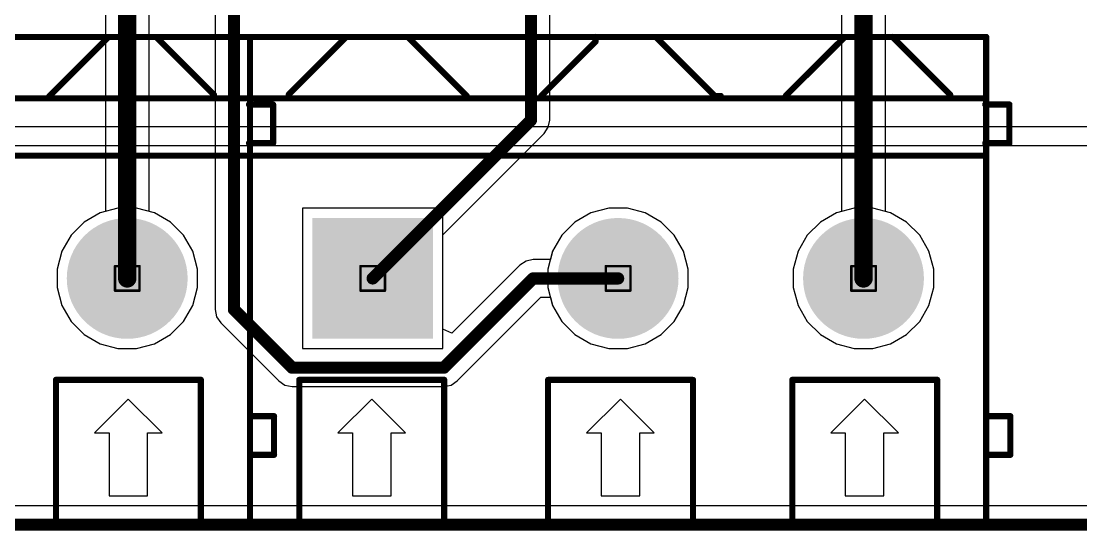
# Model space of a CAD drawing. Header units: inches. Extents: x -11 to 5428, y 0 to 5423.
# Drawn here: x 101.28 to 123.21, y -0.13 to 10.42 of the extents above; entities that cross this region are included whole.
import ezdxf

# ---------------------------------------------------------------- set-up
doc = ezdxf.new("R2010")
doc.units = ezdxf.units.IN
for name, color, linetype in [('Board Outline', 216, 'Continuous'), ('Bottom Layer', 5, 'Continuous'), ('Bottom Solder', 6, 'Continuous'), ('Drill Drawing', 1, 'Continuous'), ('GND', 16, 'Continuous'), ('Multi-Layer', 9, 'Continuous'), ('Pad Holes', 156, 'Continuous'), ('PWR', 76, 'Continuous'), ('Top Layer', 1, 'Continuous'), ('Top Overlay', 2, 'Continuous'), ('Top Solder', 216, 'Continuous')]:
    doc.layers.add(name, color=color, linetype=linetype)

# ---------------------------------------------------------------- blocks, each defined once
blk = doc.blocks.new('DB128L_5_08_3P_GN_S_543')
at = {"layer": 'Bottom Layer'}
blk.add_hatch(color=5, dxfattribs=at).paths.add_polyline_path([(-1.2, 1.2), (1.2, 1.2), (1.2, -1.2), (-1.2, -1.2)])
h = blk.add_hatch(color=5, dxfattribs=at)
edge = h.paths.add_edge_path()
edge.add_arc((5.08, 0), 1.2, 0, 360)
h = blk.add_hatch(color=5, dxfattribs=at)
edge = h.paths.add_edge_path()
edge.add_arc((10.16, 0), 1.2, 0, 360)
at = {"layer": 'Bottom Solder'}
blk.add_hatch(color=6, dxfattribs=at).paths.add_polyline_path([(-1.251, 1.251), (1.251, 1.251), (1.251, -1.251), (-1.251, -1.251)])
h = blk.add_hatch(color=6, dxfattribs=at)
edge = h.paths.add_edge_path()
edge.add_arc((5.08, 0), 1.251, 0, 360)
h = blk.add_hatch(color=6, dxfattribs=at)
edge = h.paths.add_edge_path()
edge.add_arc((10.16, 0), 1.251, 0, 360)
at = {"layer": 'GND'}
blk.add_hatch(color=16, dxfattribs=at).paths.add_polyline_path([(-1.2, 1.2), (1.2, 1.2), (1.2, -1.2), (-1.2, -1.2)])
h = blk.add_hatch(color=16, dxfattribs=at)
edge = h.paths.add_edge_path()
edge.add_arc((5.08, 0), 1.2, 0, 360)
h = blk.add_hatch(color=16, dxfattribs=at)
edge = h.paths.add_edge_path()
edge.add_arc((10.16, 0), 1.2, 0, 360)
at = {"layer": 'Multi-Layer'}
blk.add_hatch(color=9, dxfattribs=at).paths.add_polyline_path([(-1.2, 1.2), (1.2, 1.2), (1.2, -1.2), (-1.2, -1.2)])
h = blk.add_hatch(color=9, dxfattribs=at)
edge = h.paths.add_edge_path()
edge.add_arc((5.08, 0), 1.2, 0, 360)
h = blk.add_hatch(color=9, dxfattribs=at)
edge = h.paths.add_edge_path()
edge.add_arc((10.16, 0), 1.2, 0, 360)
at = {"layer": 'Pad Holes'}
h = blk.add_hatch(color=7, dxfattribs=at)
edge = h.paths.add_edge_path()
edge.add_arc((0, 0), 0.8, 0, 360)
h = blk.add_hatch(color=7, dxfattribs=at)
edge = h.paths.add_edge_path()
edge.add_arc((5.08, 0), 0.8, 0, 360)
h = blk.add_hatch(color=7, dxfattribs=at)
edge = h.paths.add_edge_path()
edge.add_arc((10.16, 0), 0.8, 0, 360)
at = {"layer": 'PWR'}
blk.add_hatch(color=76, dxfattribs=at).paths.add_polyline_path([(-1.2, 1.2), (1.2, 1.2), (1.2, -1.2), (-1.2, -1.2)])
h = blk.add_hatch(color=76, dxfattribs=at)
edge = h.paths.add_edge_path()
edge.add_arc((5.08, 0), 1.2, 0, 360)
h = blk.add_hatch(color=76, dxfattribs=at)
edge = h.paths.add_edge_path()
edge.add_arc((10.16, 0), 1.2, 0, 360)
at = {"layer": 'Top Layer'}
blk.add_hatch(color=1, dxfattribs=at).paths.add_polyline_path([(-1.2, 1.2), (1.2, 1.2), (1.2, -1.2), (-1.2, -1.2)])
h = blk.add_hatch(color=1, dxfattribs=at)
edge = h.paths.add_edge_path()
edge.add_arc((5.08, 0), 1.2, 0, 360)
h = blk.add_hatch(color=1, dxfattribs=at)
edge = h.paths.add_edge_path()
edge.add_arc((10.16, 0), 1.2, 0, 360)
at = {"layer": 'Top Solder'}
blk.add_hatch(color=216, dxfattribs=at).paths.add_polyline_path([(-1.251, 1.251), (1.251, 1.251), (1.251, -1.251), (-1.251, -1.251)])
h = blk.add_hatch(color=216, dxfattribs=at)
edge = h.paths.add_edge_path()
edge.add_arc((5.08, 0), 1.251, 0, 360)
h = blk.add_hatch(color=216, dxfattribs=at)
edge = h.paths.add_edge_path()
edge.add_arc((10.16, 0), 1.251, 0, 360)
at = {"layer": 'Top Overlay'}
for p, q in [((-0.02, -2.5), (-0.72, -3.2)), ((0.68, -3.2), (-0.02, -2.5)), ((-0.02, -2.5), (-0.02, -2.5)), ((5.128, -2.5), (4.428, -3.2)), ((5.828, -3.2), (5.128, -2.5)), ((5.128, -2.5), (5.128, -2.5)), ((10.183, -2.5), (9.483, -3.2)), ((10.883, -3.2), (10.183, -2.5)), ((10.183, -2.5), (10.183, -2.5)), ((-0.72, -3.2), (-0.42, -3.2)), ((-0.42, -3.2), (-0.42, -4.5)), ((0.38, -4.5), (0.38, -3.2)), ((0.38, -3.2), (0.68, -3.2)), ((4.428, -3.2), (4.728, -3.2)), ((4.728, -3.2), (4.728, -4.5)), ((5.528, -4.5), (5.528, -3.2)), ((5.528, -3.2), (5.828, -3.2)), ((9.483, -3.2), (9.783, -3.2)), ((9.783, -3.2), (9.783, -4.5)), ((10.583, -4.5), (10.583, -3.2)), ((10.583, -3.2), (10.883, -3.2)), ((-0.42, -4.5), (0.38, -4.5)), ((4.728, -4.5), (5.528, -4.5)), ((9.783, -4.5), (10.583, -4.5))]:
    blk.add_line(p, q, dxfattribs=at)
for points in [[(-2.54, -5.1, 0.127, 0.127, 0), (-2.54, 5, 0.127, 0.127, 0)], [(-2.54, 5, 0.127, 0.127, 0), (12.7, 5, 0.127, 0.127, 0)], [(-1.737, 3.806, 0.127, 0.127, 0), (-0.543, 5, 0.127, 0.127, 0)], [(0.625, 5, 0.127, 0.127, 0), (0.724, 5, 0.127, 0.127, 0)], [(0.724, 5, 0.127, 0.127, 0), (1.946, 3.778, 0.127, 0.127, 0)], [(4.613, 4.902, 0.127, 0.127, 0), (4.613, 5, 0.127, 0.127, 0)], [(5.858, 5, 0.127, 0.127, 0), (7.08, 3.778, 0.127, 0.127, 0)], [(8.55, 3.778, 0.127, 0.127, 0), (9.769, 4.997, 0.127, 0.127, 0)], [(9.769, 4.997, 0.127, 0.127, 0), (9.769, 5, 0.127, 0.127, 0)], [(10.76, 5, 0.127, 0.127, 0), (11.954, 3.806, 0.127, 0.127, 0)], [(12.7, -5.1, 0.127, 0.127, 0), (12.7, 5, 0.127, 0.127, 0)], [(3.49, 3.778, 0.127, 0.127, 0), (4.613, 4.902, 0.127, 0.127, 0)], [(-2.45, 3.729, 0.127, 0.127, 0), (12.61, 3.729, 0.127, 0.127, 0)], [(-1.737, 3.778, 0.127, 0.127, 0), (-1.737, 3.806, 0.127, 0.127, 0)], [(7.08, 3.778, 0.127, 0.127, 0), (7.204, 3.778, 0.127, 0.127, 0)], [(11.954, 3.778, 0.127, 0.127, 0), (11.954, 3.806, 0.127, 0.127, 0)], [(12.68, 3.6, 0.127, 0.127, 0), (13.18, 3.6, 0.127, 0.127, 0)], [(13.18, 2.8, 0.127, 0.127, 0), (13.18, 3.6, 0.127, 0.127, 0)], [(12.68, 2.8, 0.127, 0.127, 0), (13.18, 2.8, 0.127, 0.127, 0)], [(-2.45, 2.54, 0.127, 0.127, 0), (12.61, 2.54, 0.127, 0.127, 0)], [(-1.519, -2.1, 0.127, 0.127, 0), (1.481, -2.1, 0.127, 0.127, 0)], [(-1.519, -5.1, 0.127, 0.127, 0), (-1.519, -2.1, 0.127, 0.127, 0)], [(1.481, -5.1, 0.127, 0.127, 0), (1.481, -2.1, 0.127, 0.127, 0)], [(3.631, -2.101, 0.127, 0.127, 0), (6.63, -2.101, 0.127, 0.127, 0)], [(3.631, -5.1, 0.127, 0.127, 0), (3.631, -2.101, 0.127, 0.127, 0)], [(6.63, -5.1, 0.127, 0.127, 0), (6.63, -2.101, 0.127, 0.127, 0)], [(8.685, -2.1, 0.127, 0.127, 0), (11.685, -2.1, 0.127, 0.127, 0)], [(8.685, -5.1, 0.127, 0.127, 0), (8.685, -2.1, 0.127, 0.127, 0)], [(11.685, -5.1, 0.127, 0.127, 0), (11.685, -2.1, 0.127, 0.127, 0)], [(12.7, -2.853, 0.127, 0.127, 0), (13.2, -2.853, 0.127, 0.127, 0)], [(13.2, -3.653, 0.127, 0.127, 0), (13.2, -2.853, 0.127, 0.127, 0)], [(12.7, -3.653, 0.127, 0.127, 0), (13.2, -3.653, 0.127, 0.127, 0)], [(-2.54, -5.1, 0.127, 0.127, 0), (12.7, -5.1, 0.127, 0.127, 0)]]:
    blk.add_lwpolyline(points, format="xyseb", dxfattribs=at)
for points in [[(-2.572, 5, 0.0635, 0.0635, 1), (-2.508, 5, 0.0635, 0.0635, 1)], [(-2.572, 5, 0.0635, 0.0635, 1), (-2.508, 5, 0.0635, 0.0635, 1)], [(-0.575, 5, 0.0635, 0.0635, 1), (-0.511, 5, 0.0635, 0.0635, 1)], [(0.594, 5, 0.0635, 0.0635, 1), (0.657, 5, 0.0635, 0.0635, 1)], [(0.693, 5, 0.0635, 0.0635, 1), (0.756, 5, 0.0635, 0.0635, 1)], [(0.693, 5, 0.0635, 0.0635, 1), (0.756, 5, 0.0635, 0.0635, 1)], [(4.581, 5, 0.0635, 0.0635, 1), (4.645, 5, 0.0635, 0.0635, 1)], [(5.826, 5, 0.0635, 0.0635, 1), (5.89, 5, 0.0635, 0.0635, 1)], [(9.738, 5, 0.0635, 0.0635, 1), (9.801, 5, 0.0635, 0.0635, 1)], [(9.738, 4.997, 0.0635, 0.0635, 1), (9.801, 4.997, 0.0635, 0.0635, 1)], [(9.738, 4.997, 0.0635, 0.0635, 1), (9.801, 4.997, 0.0635, 0.0635, 1)], [(10.728, 5, 0.0635, 0.0635, 1), (10.792, 5, 0.0635, 0.0635, 1)], [(12.668, 5, 0.0635, 0.0635, 1), (12.732, 5, 0.0635, 0.0635, 1)], [(12.668, 5, 0.0635, 0.0635, 1), (12.732, 5, 0.0635, 0.0635, 1)], [(4.581, 4.902, 0.0635, 0.0635, 1), (4.645, 4.902, 0.0635, 0.0635, 1)], [(4.581, 4.902, 0.0635, 0.0635, 1), (4.645, 4.902, 0.0635, 0.0635, 1)], [(-2.482, 3.729, 0.0635, 0.0635, 1), (-2.418, 3.729, 0.0635, 0.0635, 1)], [(-1.769, 3.806, 0.0635, 0.0635, 1), (-1.705, 3.806, 0.0635, 0.0635, 1)], [(-1.769, 3.806, 0.0635, 0.0635, 1), (-1.705, 3.806, 0.0635, 0.0635, 1)], [(-1.769, 3.778, 0.0635, 0.0635, 1), (-1.705, 3.778, 0.0635, 0.0635, 1)], [(1.914, 3.778, 0.0635, 0.0635, 1), (1.978, 3.778, 0.0635, 0.0635, 1)], [(3.458, 3.778, 0.0635, 0.0635, 1), (3.521, 3.778, 0.0635, 0.0635, 1)], [(7.048, 3.778, 0.0635, 0.0635, 1), (7.111, 3.778, 0.0635, 0.0635, 1)], [(7.048, 3.778, 0.0635, 0.0635, 1), (7.111, 3.778, 0.0635, 0.0635, 1)], [(7.172, 3.778, 0.0635, 0.0635, 1), (7.236, 3.778, 0.0635, 0.0635, 1)], [(8.518, 3.778, 0.0635, 0.0635, 1), (8.582, 3.778, 0.0635, 0.0635, 1)], [(11.922, 3.806, 0.0635, 0.0635, 1), (11.986, 3.806, 0.0635, 0.0635, 1)], [(11.922, 3.806, 0.0635, 0.0635, 1), (11.986, 3.806, 0.0635, 0.0635, 1)], [(11.922, 3.778, 0.0635, 0.0635, 1), (11.986, 3.778, 0.0635, 0.0635, 1)], [(12.578, 3.729, 0.0635, 0.0635, 1), (12.642, 3.729, 0.0635, 0.0635, 1)], [(12.648, 3.6, 0.0635, 0.0635, 1), (12.712, 3.6, 0.0635, 0.0635, 1)], [(13.148, 3.6, 0.0635, 0.0635, 1), (13.212, 3.6, 0.0635, 0.0635, 1)], [(13.148, 3.6, 0.0635, 0.0635, 1), (13.212, 3.6, 0.0635, 0.0635, 1)], [(12.648, 2.8, 0.0635, 0.0635, 1), (12.712, 2.8, 0.0635, 0.0635, 1)], [(13.148, 2.8, 0.0635, 0.0635, 1), (13.212, 2.8, 0.0635, 0.0635, 1)], [(13.148, 2.8, 0.0635, 0.0635, 1), (13.212, 2.8, 0.0635, 0.0635, 1)], [(-2.482, 2.54, 0.0635, 0.0635, 1), (-2.418, 2.54, 0.0635, 0.0635, 1)], [(12.578, 2.54, 0.0635, 0.0635, 1), (12.642, 2.54, 0.0635, 0.0635, 1)], [(-1.551, -2.1, 0.0635, 0.0635, 1), (-1.487, -2.1, 0.0635, 0.0635, 1)], [(-1.551, -2.1, 0.0635, 0.0635, 1), (-1.487, -2.1, 0.0635, 0.0635, 1)], [(1.449, -2.1, 0.0635, 0.0635, 1), (1.513, -2.1, 0.0635, 0.0635, 1)], [(1.449, -2.1, 0.0635, 0.0635, 1), (1.513, -2.1, 0.0635, 0.0635, 1)], [(3.599, -2.101, 0.0635, 0.0635, 1), (3.662, -2.101, 0.0635, 0.0635, 1)], [(3.599, -2.101, 0.0635, 0.0635, 1), (3.662, -2.101, 0.0635, 0.0635, 1)], [(6.599, -2.101, 0.0635, 0.0635, 1), (6.662, -2.101, 0.0635, 0.0635, 1)], [(6.599, -2.101, 0.0635, 0.0635, 1), (6.662, -2.101, 0.0635, 0.0635, 1)], [(8.654, -2.1, 0.0635, 0.0635, 1), (8.717, -2.1, 0.0635, 0.0635, 1)], [(8.654, -2.1, 0.0635, 0.0635, 1), (8.717, -2.1, 0.0635, 0.0635, 1)], [(11.653, -2.1, 0.0635, 0.0635, 1), (11.717, -2.1, 0.0635, 0.0635, 1)], [(11.653, -2.1, 0.0635, 0.0635, 1), (11.717, -2.1, 0.0635, 0.0635, 1)], [(12.668, -2.853, 0.0635, 0.0635, 1), (12.732, -2.853, 0.0635, 0.0635, 1)], [(13.168, -2.853, 0.0635, 0.0635, 1), (13.232, -2.853, 0.0635, 0.0635, 1)], [(13.168, -2.853, 0.0635, 0.0635, 1), (13.232, -2.853, 0.0635, 0.0635, 1)], [(12.668, -3.653, 0.0635, 0.0635, 1), (12.732, -3.653, 0.0635, 0.0635, 1)], [(13.168, -3.653, 0.0635, 0.0635, 1), (13.232, -3.653, 0.0635, 0.0635, 1)], [(13.168, -3.653, 0.0635, 0.0635, 1), (13.232, -3.653, 0.0635, 0.0635, 1)], [(-2.572, -5.1, 0.0635, 0.0635, 1), (-2.508, -5.1, 0.0635, 0.0635, 1)], [(-2.572, -5.1, 0.0635, 0.0635, 1), (-2.508, -5.1, 0.0635, 0.0635, 1)], [(-1.551, -5.1, 0.0635, 0.0635, 1), (-1.487, -5.1, 0.0635, 0.0635, 1)], [(1.449, -5.1, 0.0635, 0.0635, 1), (1.513, -5.1, 0.0635, 0.0635, 1)], [(3.599, -5.1, 0.0635, 0.0635, 1), (3.662, -5.1, 0.0635, 0.0635, 1)], [(6.599, -5.1, 0.0635, 0.0635, 1), (6.662, -5.1, 0.0635, 0.0635, 1)], [(8.654, -5.1, 0.0635, 0.0635, 1), (8.717, -5.1, 0.0635, 0.0635, 1)], [(11.653, -5.1, 0.0635, 0.0635, 1), (11.717, -5.1, 0.0635, 0.0635, 1)], [(12.668, -5.1, 0.0635, 0.0635, 1), (12.732, -5.1, 0.0635, 0.0635, 1)], [(12.668, -5.1, 0.0635, 0.0635, 1), (12.732, -5.1, 0.0635, 0.0635, 1)]]:
    blk.add_lwpolyline(points, format="xyseb", close=True, dxfattribs=at)
blk = doc.blocks.new('DB128L_5_08_3P_GN_S_546')
at = {"layer": 'Bottom Layer'}
blk.add_hatch(color=5, dxfattribs=at).paths.add_polyline_path([(-1.2, 1.2), (1.2, 1.2), (1.2, -1.2), (-1.2, -1.2)])
h = blk.add_hatch(color=5, dxfattribs=at)
edge = h.paths.add_edge_path()
edge.add_arc((5.08, 0), 1.2, 0, 360)
h = blk.add_hatch(color=5, dxfattribs=at)
edge = h.paths.add_edge_path()
edge.add_arc((10.16, 0), 1.2, 0, 360)
at = {"layer": 'Bottom Solder'}
blk.add_hatch(color=6, dxfattribs=at).paths.add_polyline_path([(-1.251, 1.251), (1.251, 1.251), (1.251, -1.251), (-1.251, -1.251)])
h = blk.add_hatch(color=6, dxfattribs=at)
edge = h.paths.add_edge_path()
edge.add_arc((5.08, 0), 1.251, 0, 360)
h = blk.add_hatch(color=6, dxfattribs=at)
edge = h.paths.add_edge_path()
edge.add_arc((10.16, 0), 1.251, 0, 360)
at = {"layer": 'GND'}
blk.add_hatch(color=16, dxfattribs=at).paths.add_polyline_path([(-1.2, 1.2), (1.2, 1.2), (1.2, -1.2), (-1.2, -1.2)])
h = blk.add_hatch(color=16, dxfattribs=at)
edge = h.paths.add_edge_path()
edge.add_arc((5.08, 0), 1.2, 0, 360)
h = blk.add_hatch(color=16, dxfattribs=at)
edge = h.paths.add_edge_path()
edge.add_arc((10.16, 0), 1.2, 0, 360)
at = {"layer": 'Multi-Layer'}
blk.add_hatch(color=9, dxfattribs=at).paths.add_polyline_path([(-1.2, 1.2), (1.2, 1.2), (1.2, -1.2), (-1.2, -1.2)])
h = blk.add_hatch(color=9, dxfattribs=at)
edge = h.paths.add_edge_path()
edge.add_arc((5.08, 0), 1.2, 0, 360)
h = blk.add_hatch(color=9, dxfattribs=at)
edge = h.paths.add_edge_path()
edge.add_arc((10.16, 0), 1.2, 0, 360)
at = {"layer": 'Pad Holes'}
h = blk.add_hatch(color=7, dxfattribs=at)
edge = h.paths.add_edge_path()
edge.add_arc((0, 0), 0.8, 0, 360)
h = blk.add_hatch(color=7, dxfattribs=at)
edge = h.paths.add_edge_path()
edge.add_arc((5.08, 0), 0.8, 0, 360)
h = blk.add_hatch(color=7, dxfattribs=at)
edge = h.paths.add_edge_path()
edge.add_arc((10.16, 0), 0.8, 0, 360)
at = {"layer": 'PWR'}
blk.add_hatch(color=76, dxfattribs=at).paths.add_polyline_path([(-1.2, 1.2), (1.2, 1.2), (1.2, -1.2), (-1.2, -1.2)])
h = blk.add_hatch(color=76, dxfattribs=at)
edge = h.paths.add_edge_path()
edge.add_arc((5.08, 0), 1.2, 0, 360)
h = blk.add_hatch(color=76, dxfattribs=at)
edge = h.paths.add_edge_path()
edge.add_arc((10.16, 0), 1.2, 0, 360)
at = {"layer": 'Top Layer'}
blk.add_hatch(color=1, dxfattribs=at).paths.add_polyline_path([(-1.2, 1.2), (1.2, 1.2), (1.2, -1.2), (-1.2, -1.2)])
h = blk.add_hatch(color=1, dxfattribs=at)
edge = h.paths.add_edge_path()
edge.add_arc((5.08, 0), 1.2, 0, 360)
h = blk.add_hatch(color=1, dxfattribs=at)
edge = h.paths.add_edge_path()
edge.add_arc((10.16, 0), 1.2, 0, 360)
at = {"layer": 'Top Solder'}
blk.add_hatch(color=216, dxfattribs=at).paths.add_polyline_path([(-1.251, 1.251), (1.251, 1.251), (1.251, -1.251), (-1.251, -1.251)])
h = blk.add_hatch(color=216, dxfattribs=at)
edge = h.paths.add_edge_path()
edge.add_arc((5.08, 0), 1.251, 0, 360)
h = blk.add_hatch(color=216, dxfattribs=at)
edge = h.paths.add_edge_path()
edge.add_arc((10.16, 0), 1.251, 0, 360)
at = {"layer": 'Top Overlay'}
for p, q in [((-0.02, -2.5), (-0.72, -3.2)), ((0.68, -3.2), (-0.02, -2.5)), ((-0.02, -2.5), (-0.02, -2.5)), ((5.128, -2.5), (4.428, -3.2)), ((5.828, -3.2), (5.128, -2.5)), ((5.128, -2.5), (5.128, -2.5)), ((10.183, -2.5), (9.483, -3.2)), ((10.883, -3.2), (10.183, -2.5)), ((10.183, -2.5), (10.183, -2.5)), ((-0.72, -3.2), (-0.42, -3.2)), ((-0.42, -3.2), (-0.42, -4.5)), ((0.38, -4.5), (0.38, -3.2)), ((0.38, -3.2), (0.68, -3.2)), ((4.428, -3.2), (4.728, -3.2)), ((4.728, -3.2), (4.728, -4.5)), ((5.528, -4.5), (5.528, -3.2)), ((5.528, -3.2), (5.828, -3.2)), ((9.483, -3.2), (9.783, -3.2)), ((9.783, -3.2), (9.783, -4.5)), ((10.583, -4.5), (10.583, -3.2)), ((10.583, -3.2), (10.883, -3.2)), ((-0.42, -4.5), (0.38, -4.5)), ((4.728, -4.5), (5.528, -4.5)), ((9.783, -4.5), (10.583, -4.5))]:
    blk.add_line(p, q, dxfattribs=at)
for points in [[(-2.54, 5, 0.127, 0.127, 0), (12.7, 5, 0.127, 0.127, 0)], [(-2.54, -5.1, 0.127, 0.127, 0), (-2.54, 5, 0.127, 0.127, 0)], [(-1.737, 3.806, 0.127, 0.127, 0), (-0.543, 5, 0.127, 0.127, 0)], [(0.625, 5, 0.127, 0.127, 0), (0.724, 5, 0.127, 0.127, 0)], [(0.724, 5, 0.127, 0.127, 0), (1.946, 3.778, 0.127, 0.127, 0)], [(4.613, 4.902, 0.127, 0.127, 0), (4.613, 5, 0.127, 0.127, 0)], [(5.858, 5, 0.127, 0.127, 0), (7.08, 3.778, 0.127, 0.127, 0)], [(8.55, 3.778, 0.127, 0.127, 0), (9.769, 4.997, 0.127, 0.127, 0)], [(9.769, 4.997, 0.127, 0.127, 0), (9.769, 5, 0.127, 0.127, 0)], [(10.76, 5, 0.127, 0.127, 0), (11.954, 3.806, 0.127, 0.127, 0)], [(12.7, -5.1, 0.127, 0.127, 0), (12.7, 5, 0.127, 0.127, 0)], [(3.49, 3.778, 0.127, 0.127, 0), (4.613, 4.902, 0.127, 0.127, 0)], [(-2.45, 3.729, 0.127, 0.127, 0), (12.61, 3.729, 0.127, 0.127, 0)], [(-1.737, 3.778, 0.127, 0.127, 0), (-1.737, 3.806, 0.127, 0.127, 0)], [(7.08, 3.778, 0.127, 0.127, 0), (7.204, 3.778, 0.127, 0.127, 0)], [(11.954, 3.778, 0.127, 0.127, 0), (11.954, 3.806, 0.127, 0.127, 0)], [(12.68, 3.6, 0.127, 0.127, 0), (13.18, 3.6, 0.127, 0.127, 0)], [(13.18, 2.8, 0.127, 0.127, 0), (13.18, 3.6, 0.127, 0.127, 0)], [(12.68, 2.8, 0.127, 0.127, 0), (13.18, 2.8, 0.127, 0.127, 0)], [(-2.45, 2.54, 0.127, 0.127, 0), (12.61, 2.54, 0.127, 0.127, 0)], [(-1.519, -5.1, 0.127, 0.127, 0), (-1.519, -2.1, 0.127, 0.127, 0)], [(-1.519, -2.1, 0.127, 0.127, 0), (1.481, -2.1, 0.127, 0.127, 0)], [(1.481, -5.1, 0.127, 0.127, 0), (1.481, -2.1, 0.127, 0.127, 0)], [(3.631, -5.1, 0.127, 0.127, 0), (3.631, -2.101, 0.127, 0.127, 0)], [(3.631, -2.101, 0.127, 0.127, 0), (6.63, -2.101, 0.127, 0.127, 0)], [(6.63, -5.1, 0.127, 0.127, 0), (6.63, -2.101, 0.127, 0.127, 0)], [(8.685, -5.1, 0.127, 0.127, 0), (8.685, -2.1, 0.127, 0.127, 0)], [(8.685, -2.1, 0.127, 0.127, 0), (11.685, -2.1, 0.127, 0.127, 0)], [(11.685, -5.1, 0.127, 0.127, 0), (11.685, -2.1, 0.127, 0.127, 0)], [(12.7, -2.853, 0.127, 0.127, 0), (13.2, -2.853, 0.127, 0.127, 0)], [(13.2, -3.653, 0.127, 0.127, 0), (13.2, -2.853, 0.127, 0.127, 0)], [(12.7, -3.653, 0.127, 0.127, 0), (13.2, -3.653, 0.127, 0.127, 0)], [(-2.54, -5.1, 0.127, 0.127, 0), (12.7, -5.1, 0.127, 0.127, 0)]]:
    blk.add_lwpolyline(points, format="xyseb", dxfattribs=at)
for points in [[(-2.572, 5, 0.0635, 0.0635, 1), (-2.508, 5, 0.0635, 0.0635, 1)], [(-2.572, 5, 0.0635, 0.0635, 1), (-2.508, 5, 0.0635, 0.0635, 1)], [(-0.575, 5, 0.0635, 0.0635, 1), (-0.511, 5, 0.0635, 0.0635, 1)], [(0.594, 5, 0.0635, 0.0635, 1), (0.657, 5, 0.0635, 0.0635, 1)], [(0.693, 5, 0.0635, 0.0635, 1), (0.756, 5, 0.0635, 0.0635, 1)], [(0.693, 5, 0.0635, 0.0635, 1), (0.756, 5, 0.0635, 0.0635, 1)], [(4.581, 5, 0.0635, 0.0635, 1), (4.645, 5, 0.0635, 0.0635, 1)], [(5.826, 5, 0.0635, 0.0635, 1), (5.89, 5, 0.0635, 0.0635, 1)], [(9.738, 5, 0.0635, 0.0635, 1), (9.801, 5, 0.0635, 0.0635, 1)], [(9.738, 4.997, 0.0635, 0.0635, 1), (9.801, 4.997, 0.0635, 0.0635, 1)], [(9.738, 4.997, 0.0635, 0.0635, 1), (9.801, 4.997, 0.0635, 0.0635, 1)], [(10.728, 5, 0.0635, 0.0635, 1), (10.792, 5, 0.0635, 0.0635, 1)], [(12.668, 5, 0.0635, 0.0635, 1), (12.732, 5, 0.0635, 0.0635, 1)], [(12.668, 5, 0.0635, 0.0635, 1), (12.732, 5, 0.0635, 0.0635, 1)], [(4.581, 4.902, 0.0635, 0.0635, 1), (4.645, 4.902, 0.0635, 0.0635, 1)], [(4.581, 4.902, 0.0635, 0.0635, 1), (4.645, 4.902, 0.0635, 0.0635, 1)], [(-2.482, 3.729, 0.0635, 0.0635, 1), (-2.418, 3.729, 0.0635, 0.0635, 1)], [(-1.769, 3.806, 0.0635, 0.0635, 1), (-1.705, 3.806, 0.0635, 0.0635, 1)], [(-1.769, 3.806, 0.0635, 0.0635, 1), (-1.705, 3.806, 0.0635, 0.0635, 1)], [(-1.769, 3.778, 0.0635, 0.0635, 1), (-1.705, 3.778, 0.0635, 0.0635, 1)], [(1.914, 3.778, 0.0635, 0.0635, 1), (1.978, 3.778, 0.0635, 0.0635, 1)], [(3.458, 3.778, 0.0635, 0.0635, 1), (3.521, 3.778, 0.0635, 0.0635, 1)], [(7.048, 3.778, 0.0635, 0.0635, 1), (7.111, 3.778, 0.0635, 0.0635, 1)], [(7.048, 3.778, 0.0635, 0.0635, 1), (7.111, 3.778, 0.0635, 0.0635, 1)], [(7.172, 3.778, 0.0635, 0.0635, 1), (7.236, 3.778, 0.0635, 0.0635, 1)], [(8.518, 3.778, 0.0635, 0.0635, 1), (8.582, 3.778, 0.0635, 0.0635, 1)], [(11.922, 3.806, 0.0635, 0.0635, 1), (11.986, 3.806, 0.0635, 0.0635, 1)], [(11.922, 3.806, 0.0635, 0.0635, 1), (11.986, 3.806, 0.0635, 0.0635, 1)], [(11.922, 3.778, 0.0635, 0.0635, 1), (11.986, 3.778, 0.0635, 0.0635, 1)], [(12.578, 3.729, 0.0635, 0.0635, 1), (12.642, 3.729, 0.0635, 0.0635, 1)], [(12.648, 3.6, 0.0635, 0.0635, 1), (12.712, 3.6, 0.0635, 0.0635, 1)], [(13.148, 3.6, 0.0635, 0.0635, 1), (13.212, 3.6, 0.0635, 0.0635, 1)], [(13.148, 3.6, 0.0635, 0.0635, 1), (13.212, 3.6, 0.0635, 0.0635, 1)], [(12.648, 2.8, 0.0635, 0.0635, 1), (12.712, 2.8, 0.0635, 0.0635, 1)], [(13.148, 2.8, 0.0635, 0.0635, 1), (13.212, 2.8, 0.0635, 0.0635, 1)], [(13.148, 2.8, 0.0635, 0.0635, 1), (13.212, 2.8, 0.0635, 0.0635, 1)], [(-2.482, 2.54, 0.0635, 0.0635, 1), (-2.418, 2.54, 0.0635, 0.0635, 1)], [(12.578, 2.54, 0.0635, 0.0635, 1), (12.642, 2.54, 0.0635, 0.0635, 1)], [(-1.551, -2.1, 0.0635, 0.0635, 1), (-1.487, -2.1, 0.0635, 0.0635, 1)], [(-1.551, -2.1, 0.0635, 0.0635, 1), (-1.487, -2.1, 0.0635, 0.0635, 1)], [(1.449, -2.1, 0.0635, 0.0635, 1), (1.513, -2.1, 0.0635, 0.0635, 1)], [(1.449, -2.1, 0.0635, 0.0635, 1), (1.513, -2.1, 0.0635, 0.0635, 1)], [(3.599, -2.101, 0.0635, 0.0635, 1), (3.662, -2.101, 0.0635, 0.0635, 1)], [(3.599, -2.101, 0.0635, 0.0635, 1), (3.662, -2.101, 0.0635, 0.0635, 1)], [(6.599, -2.101, 0.0635, 0.0635, 1), (6.662, -2.101, 0.0635, 0.0635, 1)], [(6.599, -2.101, 0.0635, 0.0635, 1), (6.662, -2.101, 0.0635, 0.0635, 1)], [(8.654, -2.1, 0.0635, 0.0635, 1), (8.717, -2.1, 0.0635, 0.0635, 1)], [(8.654, -2.1, 0.0635, 0.0635, 1), (8.717, -2.1, 0.0635, 0.0635, 1)], [(11.653, -2.1, 0.0635, 0.0635, 1), (11.717, -2.1, 0.0635, 0.0635, 1)], [(11.653, -2.1, 0.0635, 0.0635, 1), (11.717, -2.1, 0.0635, 0.0635, 1)], [(12.668, -2.853, 0.0635, 0.0635, 1), (12.732, -2.853, 0.0635, 0.0635, 1)], [(13.168, -2.853, 0.0635, 0.0635, 1), (13.232, -2.853, 0.0635, 0.0635, 1)], [(13.168, -2.853, 0.0635, 0.0635, 1), (13.232, -2.853, 0.0635, 0.0635, 1)], [(12.668, -3.653, 0.0635, 0.0635, 1), (12.732, -3.653, 0.0635, 0.0635, 1)], [(13.168, -3.653, 0.0635, 0.0635, 1), (13.232, -3.653, 0.0635, 0.0635, 1)], [(13.168, -3.653, 0.0635, 0.0635, 1), (13.232, -3.653, 0.0635, 0.0635, 1)], [(-2.572, -5.1, 0.0635, 0.0635, 1), (-2.508, -5.1, 0.0635, 0.0635, 1)], [(-2.572, -5.1, 0.0635, 0.0635, 1), (-2.508, -5.1, 0.0635, 0.0635, 1)], [(-1.551, -5.1, 0.0635, 0.0635, 1), (-1.487, -5.1, 0.0635, 0.0635, 1)], [(1.449, -5.1, 0.0635, 0.0635, 1), (1.513, -5.1, 0.0635, 0.0635, 1)], [(3.599, -5.1, 0.0635, 0.0635, 1), (3.662, -5.1, 0.0635, 0.0635, 1)], [(6.599, -5.1, 0.0635, 0.0635, 1), (6.662, -5.1, 0.0635, 0.0635, 1)], [(8.654, -5.1, 0.0635, 0.0635, 1), (8.717, -5.1, 0.0635, 0.0635, 1)], [(11.653, -5.1, 0.0635, 0.0635, 1), (11.717, -5.1, 0.0635, 0.0635, 1)], [(12.668, -5.1, 0.0635, 0.0635, 1), (12.732, -5.1, 0.0635, 0.0635, 1)], [(12.668, -5.1, 0.0635, 0.0635, 1), (12.732, -5.1, 0.0635, 0.0635, 1)]]:
    blk.add_lwpolyline(points, format="xyseb", close=True, dxfattribs=at)

msp = doc.modelspace()

# ---------------------------------------------------------------- linework, layer by layer
at = {"layer": 'Board Outline'}
msp.add_lwpolyline([(0, 0, 0.254, 0.254, 0), (344, 0, 0.254, 0.254, 0)], format="xyseb", dxfattribs=at)
at = {"layer": 'Bottom Layer'}
for p, q in [((102.911, 6.454), (102.58, 6.263)), ((103.281, 6.553), (102.911, 6.454)), ((103.664, 6.553), (103.281, 6.553)), ((104.034, 6.454), (103.664, 6.553)), ((104.365, 6.263), (104.034, 6.454)), ((110.006, 6.553), (107.099, 6.553)), ((107.099, 6.553), (107.099, 3.645)), ((110.006, 3.645), (110.006, 6.553)), ((113.071, 6.454), (112.74, 6.263)), ((113.441, 6.553), (113.071, 6.454)), ((113.824, 6.553), (113.441, 6.553)), ((114.194, 6.454), (113.824, 6.553)), ((114.525, 6.263), (114.194, 6.454)), ((118.151, 6.454), (117.82, 6.263)), ((118.521, 6.553), (118.151, 6.454)), ((118.904, 6.553), (118.521, 6.553)), ((119.274, 6.454), (118.904, 6.553)), ((119.605, 6.263), (119.274, 6.454)), ((102.58, 6.263), (102.309, 5.992)), ((104.636, 5.992), (104.365, 6.263)), ((112.74, 6.263), (112.469, 5.992)), ((114.796, 5.992), (114.525, 6.263)), ((117.82, 6.263), (117.549, 5.992)), ((119.876, 5.992), (119.605, 6.263)), ((102.309, 5.992), (102.118, 5.66)), ((104.827, 5.66), (104.636, 5.992)), ((112.469, 5.992), (112.278, 5.66)), ((114.987, 5.66), (114.796, 5.992)), ((117.549, 5.992), (117.358, 5.66)), ((120.067, 5.66), (119.876, 5.992)), ((102.118, 5.66), (102.019, 5.291)), ((104.926, 5.291), (104.827, 5.66)), ((112.278, 5.66), (112.179, 5.291)), ((115.086, 5.291), (114.987, 5.66)), ((117.358, 5.66), (117.259, 5.291)), ((120.166, 5.291), (120.067, 5.66)), ((102.019, 5.291), (102.019, 4.908)), ((104.926, 4.908), (104.926, 5.291)), ((112.179, 5.291), (112.179, 4.908)), ((115.086, 4.908), (115.086, 5.291)), ((117.259, 5.291), (117.259, 4.908)), ((120.166, 4.908), (120.166, 5.291)), ((102.019, 4.908), (102.118, 4.538)), ((104.827, 4.538), (104.926, 4.908)), ((112.179, 4.908), (112.278, 4.538)), ((114.987, 4.538), (115.086, 4.908)), ((117.259, 4.908), (117.358, 4.538)), ((120.067, 4.538), (120.166, 4.908)), ((102.118, 4.538), (102.309, 4.206)), ((104.636, 4.206), (104.827, 4.538)), ((112.278, 4.538), (112.469, 4.206)), ((114.796, 4.206), (114.987, 4.538)), ((117.358, 4.538), (117.549, 4.206)), ((119.876, 4.206), (120.067, 4.538)), ((102.309, 4.206), (102.58, 3.936)), ((104.365, 3.936), (104.636, 4.206)), ((112.469, 4.206), (112.74, 3.936)), ((114.525, 3.936), (114.796, 4.206)), ((117.549, 4.206), (117.82, 3.936)), ((119.605, 3.936), (119.876, 4.206)), ((102.58, 3.936), (102.911, 3.744)), ((102.911, 3.744), (103.281, 3.645)), ((103.664, 3.645), (104.034, 3.744)), ((104.034, 3.744), (104.365, 3.936)), ((112.74, 3.936), (113.071, 3.744)), ((113.071, 3.744), (113.441, 3.645)), ((113.824, 3.645), (114.194, 3.744)), ((114.194, 3.744), (114.525, 3.936)), ((117.82, 3.936), (118.151, 3.744)), ((118.151, 3.744), (118.521, 3.645)), ((118.904, 3.645), (119.274, 3.744)), ((119.274, 3.744), (119.605, 3.936)), ((103.281, 3.645), (103.664, 3.645)), ((107.099, 3.645), (110.006, 3.645)), ((113.441, 3.645), (113.824, 3.645)), ((118.521, 3.645), (118.904, 3.645)), ((185.233, 0.388), (9.715, 0.388))]:
    msp.add_line(p, q, dxfattribs=at)
at = {"layer": 'Drill Drawing'}
for points in [[(103.219, 5.353, 0.0508, 0.0508, 0), (103.727, 5.353, 0.0508, 0.0508, 0)], [(103.219, 4.845, 0.0508, 0.0508, 0), (103.219, 5.353, 0.0508, 0.0508, 0)], [(103.727, 4.845, 0.0508, 0.0508, 0), (103.727, 5.353, 0.0508, 0.0508, 0)], [(108.299, 5.353, 0.0508, 0.0508, 0), (108.807, 5.353, 0.0508, 0.0508, 0)], [(108.299, 4.845, 0.0508, 0.0508, 0), (108.299, 5.353, 0.0508, 0.0508, 0)], [(108.807, 4.845, 0.0508, 0.0508, 0), (108.807, 5.353, 0.0508, 0.0508, 0)], [(113.379, 5.353, 0.0508, 0.0508, 0), (113.887, 5.353, 0.0508, 0.0508, 0)], [(113.379, 4.845, 0.0508, 0.0508, 0), (113.379, 5.353, 0.0508, 0.0508, 0)], [(113.887, 4.845, 0.0508, 0.0508, 0), (113.887, 5.353, 0.0508, 0.0508, 0)], [(118.459, 5.353, 0.0508, 0.0508, 0), (118.967, 5.353, 0.0508, 0.0508, 0)], [(118.459, 4.845, 0.0508, 0.0508, 0), (118.459, 5.353, 0.0508, 0.0508, 0)], [(118.967, 4.845, 0.0508, 0.0508, 0), (118.967, 5.353, 0.0508, 0.0508, 0)], [(103.219, 4.845, 0.0508, 0.0508, 0), (103.727, 4.845, 0.0508, 0.0508, 0)], [(108.299, 4.845, 0.0508, 0.0508, 0), (108.807, 4.845, 0.0508, 0.0508, 0)], [(113.379, 4.845, 0.0508, 0.0508, 0), (113.887, 4.845, 0.0508, 0.0508, 0)], [(118.459, 4.845, 0.0508, 0.0508, 0), (118.967, 4.845, 0.0508, 0.0508, 0)]]:
    msp.add_lwpolyline(points, format="xyseb", dxfattribs=at)
for points in [[(103.206, 5.353, 0.0254, 0.0254, 1), (103.231, 5.353, 0.0254, 0.0254, 1)], [(103.206, 5.353, 0.0254, 0.0254, 1), (103.231, 5.353, 0.0254, 0.0254, 1)], [(103.714, 5.353, 0.0254, 0.0254, 1), (103.739, 5.353, 0.0254, 0.0254, 1)], [(103.714, 5.353, 0.0254, 0.0254, 1), (103.739, 5.353, 0.0254, 0.0254, 1)], [(108.286, 5.353, 0.0254, 0.0254, 1), (108.311, 5.353, 0.0254, 0.0254, 1)], [(108.286, 5.353, 0.0254, 0.0254, 1), (108.311, 5.353, 0.0254, 0.0254, 1)], [(108.794, 5.353, 0.0254, 0.0254, 1), (108.819, 5.353, 0.0254, 0.0254, 1)], [(108.794, 5.353, 0.0254, 0.0254, 1), (108.819, 5.353, 0.0254, 0.0254, 1)], [(113.366, 5.353, 0.0254, 0.0254, 1), (113.391, 5.353, 0.0254, 0.0254, 1)], [(113.366, 5.353, 0.0254, 0.0254, 1), (113.391, 5.353, 0.0254, 0.0254, 1)], [(113.874, 5.353, 0.0254, 0.0254, 1), (113.899, 5.353, 0.0254, 0.0254, 1)], [(113.874, 5.353, 0.0254, 0.0254, 1), (113.899, 5.353, 0.0254, 0.0254, 1)], [(118.446, 5.353, 0.0254, 0.0254, 1), (118.471, 5.353, 0.0254, 0.0254, 1)], [(118.446, 5.353, 0.0254, 0.0254, 1), (118.471, 5.353, 0.0254, 0.0254, 1)], [(118.954, 5.353, 0.0254, 0.0254, 1), (118.979, 5.353, 0.0254, 0.0254, 1)], [(118.954, 5.353, 0.0254, 0.0254, 1), (118.979, 5.353, 0.0254, 0.0254, 1)], [(103.206, 4.845, 0.0254, 0.0254, 1), (103.231, 4.845, 0.0254, 0.0254, 1)], [(103.206, 4.845, 0.0254, 0.0254, 1), (103.231, 4.845, 0.0254, 0.0254, 1)], [(103.714, 4.845, 0.0254, 0.0254, 1), (103.739, 4.845, 0.0254, 0.0254, 1)], [(103.714, 4.845, 0.0254, 0.0254, 1), (103.739, 4.845, 0.0254, 0.0254, 1)], [(108.286, 4.845, 0.0254, 0.0254, 1), (108.311, 4.845, 0.0254, 0.0254, 1)], [(108.286, 4.845, 0.0254, 0.0254, 1), (108.311, 4.845, 0.0254, 0.0254, 1)], [(108.794, 4.845, 0.0254, 0.0254, 1), (108.819, 4.845, 0.0254, 0.0254, 1)], [(108.794, 4.845, 0.0254, 0.0254, 1), (108.819, 4.845, 0.0254, 0.0254, 1)], [(113.366, 4.845, 0.0254, 0.0254, 1), (113.391, 4.845, 0.0254, 0.0254, 1)], [(113.366, 4.845, 0.0254, 0.0254, 1), (113.391, 4.845, 0.0254, 0.0254, 1)], [(113.874, 4.845, 0.0254, 0.0254, 1), (113.899, 4.845, 0.0254, 0.0254, 1)], [(113.874, 4.845, 0.0254, 0.0254, 1), (113.899, 4.845, 0.0254, 0.0254, 1)], [(118.446, 4.845, 0.0254, 0.0254, 1), (118.471, 4.845, 0.0254, 0.0254, 1)], [(118.446, 4.845, 0.0254, 0.0254, 1), (118.471, 4.845, 0.0254, 0.0254, 1)], [(118.954, 4.845, 0.0254, 0.0254, 1), (118.979, 4.845, 0.0254, 0.0254, 1)], [(118.954, 4.845, 0.0254, 0.0254, 1), (118.979, 4.845, 0.0254, 0.0254, 1)]]:
    msp.add_lwpolyline(points, format="xyseb", close=True, dxfattribs=at)
at = {"layer": 'GND'}
for p, q in [((173.678, 8.237), (10.737, 8.237)), ((10.349, 7.849), (174.066, 7.849)), ((102.911, 6.454), (102.58, 6.263)), ((103.281, 6.553), (102.911, 6.454)), ((103.664, 6.553), (103.281, 6.553)), ((104.034, 6.454), (103.664, 6.553)), ((104.365, 6.263), (104.034, 6.454)), ((110.006, 6.553), (107.099, 6.553)), ((107.099, 6.553), (107.099, 3.645)), ((110.006, 3.645), (110.006, 6.553)), ((113.071, 6.454), (112.74, 6.263)), ((113.441, 6.553), (113.071, 6.454)), ((113.824, 6.553), (113.441, 6.553)), ((114.194, 6.454), (113.824, 6.553)), ((114.525, 6.263), (114.194, 6.454)), ((118.151, 6.454), (117.82, 6.263)), ((118.521, 6.553), (118.151, 6.454)), ((118.904, 6.553), (118.521, 6.553)), ((119.274, 6.454), (118.904, 6.553)), ((119.605, 6.263), (119.274, 6.454)), ((102.58, 6.263), (102.309, 5.992)), ((104.636, 5.992), (104.365, 6.263)), ((112.74, 6.263), (112.469, 5.992)), ((114.796, 5.992), (114.525, 6.263)), ((117.82, 6.263), (117.549, 5.992)), ((119.876, 5.992), (119.605, 6.263)), ((102.309, 5.992), (102.118, 5.66)), ((104.827, 5.66), (104.636, 5.992)), ((112.469, 5.992), (112.278, 5.66)), ((114.987, 5.66), (114.796, 5.992)), ((117.549, 5.992), (117.358, 5.66)), ((120.067, 5.66), (119.876, 5.992)), ((102.118, 5.66), (102.019, 5.291)), ((104.926, 5.291), (104.827, 5.66)), ((112.278, 5.66), (112.179, 5.291)), ((115.086, 5.291), (114.987, 5.66)), ((117.358, 5.66), (117.259, 5.291)), ((120.166, 5.291), (120.067, 5.66)), ((102.019, 5.291), (102.019, 4.908)), ((104.926, 4.908), (104.926, 5.291)), ((112.179, 5.291), (112.179, 4.908)), ((115.086, 4.908), (115.086, 5.291)), ((117.259, 5.291), (117.259, 4.908)), ((120.166, 4.908), (120.166, 5.291)), ((102.019, 4.908), (102.118, 4.538)), ((104.827, 4.538), (104.926, 4.908)), ((112.179, 4.908), (112.278, 4.538)), ((114.987, 4.538), (115.086, 4.908)), ((117.259, 4.908), (117.358, 4.538)), ((120.067, 4.538), (120.166, 4.908)), ((102.118, 4.538), (102.309, 4.206)), ((104.636, 4.206), (104.827, 4.538)), ((112.278, 4.538), (112.469, 4.206)), ((114.796, 4.206), (114.987, 4.538)), ((117.358, 4.538), (117.549, 4.206)), ((119.876, 4.206), (120.067, 4.538)), ((102.309, 4.206), (102.58, 3.936)), ((104.365, 3.936), (104.636, 4.206)), ((112.469, 4.206), (112.74, 3.936)), ((114.525, 3.936), (114.796, 4.206)), ((117.549, 4.206), (117.82, 3.936)), ((119.605, 3.936), (119.876, 4.206)), ((102.58, 3.936), (102.911, 3.744)), ((102.911, 3.744), (103.281, 3.645)), ((103.664, 3.645), (104.034, 3.744)), ((104.034, 3.744), (104.365, 3.936)), ((112.74, 3.936), (113.071, 3.744)), ((113.071, 3.744), (113.441, 3.645)), ((113.824, 3.645), (114.194, 3.744)), ((114.194, 3.744), (114.525, 3.936)), ((117.82, 3.936), (118.151, 3.744)), ((118.151, 3.744), (118.521, 3.645)), ((118.904, 3.645), (119.274, 3.744)), ((119.274, 3.744), (119.605, 3.936)), ((103.281, 3.645), (103.664, 3.645)), ((107.099, 3.645), (110.006, 3.645)), ((113.441, 3.645), (113.824, 3.645)), ((118.521, 3.645), (118.904, 3.645)), ((343.612, 0.388), (0.388, 0.388))]:
    msp.add_line(p, q, dxfattribs=at)
at = {"layer": 'PWR'}
for p, q in [((102.911, 6.454), (102.58, 6.263)), ((103.281, 6.553), (102.911, 6.454)), ((103.664, 6.553), (103.281, 6.553)), ((104.034, 6.454), (103.664, 6.553)), ((104.365, 6.263), (104.034, 6.454)), ((110.006, 6.553), (107.099, 6.553)), ((107.099, 6.553), (107.099, 3.645)), ((110.006, 3.645), (110.006, 6.553)), ((113.071, 6.454), (112.74, 6.263)), ((113.441, 6.553), (113.071, 6.454)), ((113.824, 6.553), (113.441, 6.553)), ((114.194, 6.454), (113.824, 6.553)), ((114.525, 6.263), (114.194, 6.454)), ((118.151, 6.454), (117.82, 6.263)), ((118.521, 6.553), (118.151, 6.454)), ((118.904, 6.553), (118.521, 6.553)), ((119.274, 6.454), (118.904, 6.553)), ((119.605, 6.263), (119.274, 6.454)), ((102.58, 6.263), (102.309, 5.992)), ((104.636, 5.992), (104.365, 6.263)), ((112.74, 6.263), (112.469, 5.992)), ((114.796, 5.992), (114.525, 6.263)), ((117.82, 6.263), (117.549, 5.992)), ((119.876, 5.992), (119.605, 6.263)), ((102.309, 5.992), (102.118, 5.66)), ((104.827, 5.66), (104.636, 5.992)), ((112.469, 5.992), (112.278, 5.66)), ((114.987, 5.66), (114.796, 5.992)), ((117.549, 5.992), (117.358, 5.66)), ((120.067, 5.66), (119.876, 5.992)), ((102.118, 5.66), (102.019, 5.291)), ((104.926, 5.291), (104.827, 5.66)), ((112.278, 5.66), (112.179, 5.291)), ((115.086, 5.291), (114.987, 5.66)), ((117.358, 5.66), (117.259, 5.291)), ((120.166, 5.291), (120.067, 5.66)), ((102.019, 5.291), (102.019, 4.908)), ((104.926, 4.908), (104.926, 5.291)), ((112.179, 5.291), (112.179, 4.908)), ((115.086, 4.908), (115.086, 5.291)), ((117.259, 5.291), (117.259, 4.908)), ((120.166, 4.908), (120.166, 5.291)), ((102.019, 4.908), (102.118, 4.538)), ((104.827, 4.538), (104.926, 4.908)), ((112.179, 4.908), (112.278, 4.538)), ((114.987, 4.538), (115.086, 4.908)), ((117.259, 4.908), (117.358, 4.538)), ((120.067, 4.538), (120.166, 4.908)), ((102.118, 4.538), (102.309, 4.206)), ((104.636, 4.206), (104.827, 4.538)), ((112.278, 4.538), (112.469, 4.206)), ((114.796, 4.206), (114.987, 4.538)), ((117.358, 4.538), (117.549, 4.206)), ((119.876, 4.206), (120.067, 4.538)), ((102.309, 4.206), (102.58, 3.936)), ((104.365, 3.936), (104.636, 4.206)), ((112.469, 4.206), (112.74, 3.936)), ((114.525, 3.936), (114.796, 4.206)), ((117.549, 4.206), (117.82, 3.936)), ((119.605, 3.936), (119.876, 4.206)), ((102.58, 3.936), (102.911, 3.744)), ((102.911, 3.744), (103.281, 3.645)), ((103.664, 3.645), (104.034, 3.744)), ((104.034, 3.744), (104.365, 3.936)), ((112.74, 3.936), (113.071, 3.744)), ((113.071, 3.744), (113.441, 3.645)), ((113.824, 3.645), (114.194, 3.744)), ((114.194, 3.744), (114.525, 3.936)), ((117.82, 3.936), (118.151, 3.744)), ((118.151, 3.744), (118.521, 3.645)), ((118.904, 3.645), (119.274, 3.744)), ((119.274, 3.744), (119.605, 3.936)), ((103.281, 3.645), (103.664, 3.645)), ((107.099, 3.645), (110.006, 3.645)), ((113.441, 3.645), (113.824, 3.645)), ((118.521, 3.645), (118.904, 3.645)), ((228.161, 0.388), (0.388, 0.388))]:
    msp.add_line(p, q, dxfattribs=at)
at = {"layer": 'Top Layer'}
for p, q in [((105.293, 24.528), (105.293, 4.453)), ((112.218, 8.376), (112.218, 18.917)), ((103.019, 16.085), (103.019, 6.483)), ((103.926, 6.483), (103.926, 16.085)), ((118.259, 16.059), (118.259, 6.483)), ((119.166, 6.483), (119.166, 15.872)), ((112.188, 8.227), (112.218, 8.376)), ((112.104, 8.101), (112.188, 8.227)), ((110.006, 6.004), (112.104, 8.101)), ((102.911, 6.454), (102.58, 6.263)), ((103.019, 6.483), (102.911, 6.454)), ((104.034, 6.454), (103.926, 6.483)), ((104.365, 6.263), (104.034, 6.454)), ((113.071, 6.454), (112.74, 6.263)), ((113.441, 6.553), (113.071, 6.454)), ((113.824, 6.553), (113.441, 6.553)), ((114.194, 6.454), (113.824, 6.553)), ((114.525, 6.263), (114.194, 6.454)), ((118.151, 6.454), (117.82, 6.263)), ((118.259, 6.483), (118.151, 6.454)), ((119.274, 6.454), (119.166, 6.483)), ((119.605, 6.263), (119.274, 6.454)), ((102.58, 6.263), (102.309, 5.992)), ((104.636, 5.992), (104.365, 6.263)), ((112.74, 6.263), (112.469, 5.992)), ((114.796, 5.992), (114.525, 6.263)), ((117.82, 6.263), (117.549, 5.992)), ((119.876, 5.992), (119.605, 6.263)), ((102.309, 5.992), (102.118, 5.66)), ((104.827, 5.66), (104.636, 5.992)), ((110.006, 4.045), (110.006, 6.004)), ((112.469, 5.992), (112.278, 5.66)), ((114.987, 5.66), (114.796, 5.992)), ((117.549, 5.992), (117.358, 5.66)), ((120.067, 5.66), (119.876, 5.992)), ((102.118, 5.66), (102.019, 5.291)), ((104.926, 5.291), (104.827, 5.66)), ((111.875, 5.488), (111.727, 5.458)), ((112.231, 5.488), (111.875, 5.488)), ((112.278, 5.66), (112.231, 5.488)), ((115.086, 5.291), (114.987, 5.66)), ((117.358, 5.66), (117.259, 5.291)), ((120.166, 5.291), (120.067, 5.66)), ((102.019, 5.291), (102.019, 4.908)), ((104.926, 4.908), (104.926, 5.291)), ((111.601, 5.374), (110.194, 3.967)), ((111.727, 5.458), (111.601, 5.374)), ((115.086, 4.908), (115.086, 5.291)), ((117.259, 5.291), (117.259, 4.908)), ((120.166, 4.908), (120.166, 5.291)), ((102.019, 4.908), (102.118, 4.538)), ((104.827, 4.538), (104.926, 4.908)), ((114.987, 4.538), (115.086, 4.908)), ((117.259, 4.908), (117.358, 4.538)), ((120.067, 4.538), (120.166, 4.908)), ((110.302, 2.977), (112.036, 4.711)), ((112.036, 4.711), (112.231, 4.711)), ((112.231, 4.711), (112.278, 4.538)), ((102.118, 4.538), (102.309, 4.206)), ((104.636, 4.206), (104.827, 4.538)), ((105.293, 4.453), (105.323, 4.304)), ((112.278, 4.538), (112.469, 4.206)), ((114.796, 4.206), (114.987, 4.538)), ((117.358, 4.538), (117.549, 4.206)), ((119.876, 4.206), (120.067, 4.538)), ((102.309, 4.206), (102.58, 3.936)), ((104.365, 3.936), (104.636, 4.206)), ((105.323, 4.304), (105.407, 4.178)), ((105.407, 4.178), (106.609, 2.977)), ((112.469, 4.206), (112.74, 3.936)), ((114.525, 3.936), (114.796, 4.206)), ((117.549, 4.206), (117.82, 3.936)), ((119.605, 3.936), (119.876, 4.206)), ((110.194, 3.967), (110.006, 4.045)), ((102.58, 3.936), (102.911, 3.744)), ((102.911, 3.744), (103.281, 3.645)), ((103.664, 3.645), (104.034, 3.744)), ((104.034, 3.744), (104.365, 3.936)), ((112.74, 3.936), (113.071, 3.744)), ((113.071, 3.744), (113.441, 3.645)), ((113.824, 3.645), (114.194, 3.744)), ((114.194, 3.744), (114.525, 3.936)), ((117.82, 3.936), (118.151, 3.744)), ((118.151, 3.744), (118.521, 3.645)), ((118.904, 3.645), (119.274, 3.744)), ((119.274, 3.744), (119.605, 3.936)), ((103.281, 3.645), (103.664, 3.645)), ((113.441, 3.645), (113.824, 3.645)), ((118.521, 3.645), (118.904, 3.645)), ((106.609, 2.977), (106.735, 2.892)), ((106.735, 2.892), (106.883, 2.863)), ((106.883, 2.863), (110.027, 2.863)), ((110.027, 2.863), (110.176, 2.892)), ((110.176, 2.892), (110.302, 2.977)), ((185.233, 0.388), (9.715, 0.388))]:
    msp.add_line(p, q, dxfattribs=at)
for points in [[(105.682, 4.453, 0.254, 0.254, 0), (105.682, 24.528, 0.254, 0.254, 0)], [(111.829, 8.376, 0.254, 0.254, 0), (111.829, 19.399, 0.254, 0.254, 0)], [(103.473, 5.099, 0.381, 0.381, 0), (103.473, 16.656, 0.381, 0.381, 0)], [(118.713, 5.099, 0.381, 0.381, 0), (118.713, 16.059, 0.381, 0.381, 0)], [(108.553, 5.099, 0.254, 0.254, 0), (111.829, 8.376, 0.254, 0.254, 0)], [(110.027, 3.251, 0.254, 0.254, 0), (111.875, 5.099, 0.254, 0.254, 0)], [(111.875, 5.099, 0.254, 0.254, 0), (113.633, 5.099, 0.254, 0.254, 0)], [(105.682, 4.453, 0.254, 0.254, 0), (106.883, 3.251, 0.254, 0.254, 0)], [(106.883, 3.251, 0.254, 0.254, 0), (110.027, 3.251, 0.254, 0.254, 0)]]:
    msp.add_lwpolyline(points, format="xyseb", dxfattribs=at)
for points in [[(111.766, 8.376, 0.127, 0.127, 1), (111.893, 8.376, 0.127, 0.127, 1)], [(111.766, 8.376, 0.127, 0.127, 1), (111.893, 8.376, 0.127, 0.127, 1)], [(103.377, 5.099, 0.191, 0.191, 1), (103.568, 5.099, 0.191, 0.191, 1)], [(118.617, 5.099, 0.191, 0.191, 1), (118.808, 5.099, 0.191, 0.191, 1)], [(108.489, 5.099, 0.127, 0.127, 1), (108.616, 5.099, 0.127, 0.127, 1)], [(111.812, 5.099, 0.127, 0.127, 1), (111.939, 5.099, 0.127, 0.127, 1)], [(111.812, 5.099, 0.127, 0.127, 1), (111.939, 5.099, 0.127, 0.127, 1)], [(113.569, 5.099, 0.127, 0.127, 1), (113.696, 5.099, 0.127, 0.127, 1)], [(105.618, 4.453, 0.127, 0.127, 1), (105.745, 4.453, 0.127, 0.127, 1)], [(105.618, 4.453, 0.127, 0.127, 1), (105.745, 4.453, 0.127, 0.127, 1)], [(106.82, 3.251, 0.127, 0.127, 1), (106.947, 3.251, 0.127, 0.127, 1)], [(106.82, 3.251, 0.127, 0.127, 1), (106.947, 3.251, 0.127, 0.127, 1)], [(109.964, 3.251, 0.127, 0.127, 1), (110.091, 3.251, 0.127, 0.127, 1)], [(109.964, 3.251, 0.127, 0.127, 1), (110.091, 3.251, 0.127, 0.127, 1)]]:
    msp.add_lwpolyline(points, format="xyseb", close=True, dxfattribs=at)

# ---------------------------------------------------------------- block references
for name, p in [('DB128L_5_08_3P_GN_S_543', (93.312, 5.099)), ('DB128L_5_08_3P_GN_S_546', (108.552, 5.099))]:
    msp.add_blockref(name, p)

doc.saveas('drawing.dxf')
